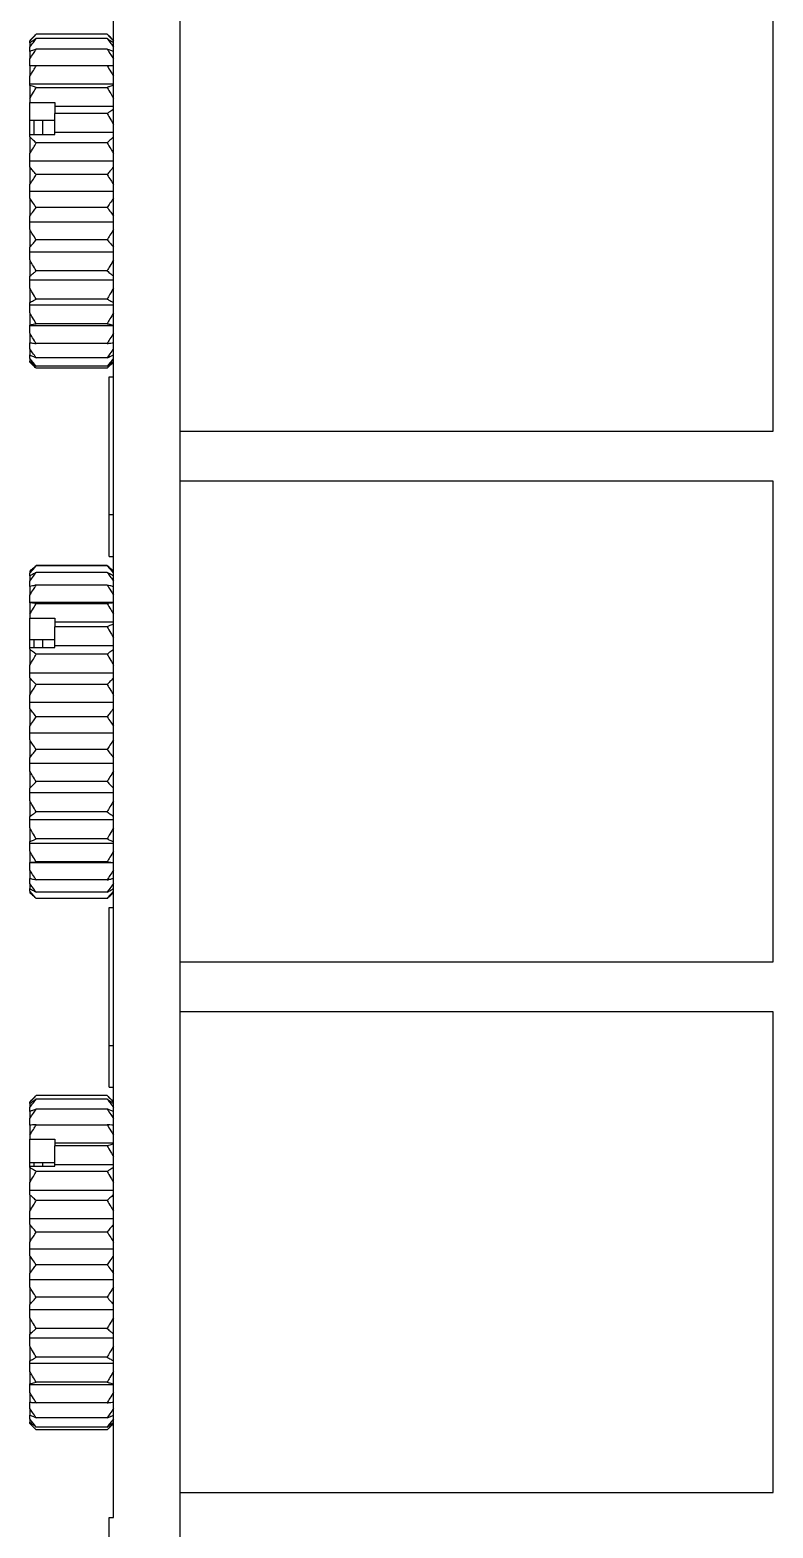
# Model space of a CAD drawing. Extents: x 266 to 308, y 410 to 538.
# Drawn here: x 265.87 to 283.67, y 474.11 to 509.96 of the extents above; entities that cross this region are included whole.
import ezdxf

# ---------------------------------------------------------------- set-up
doc = ezdxf.new("R2010")
doc.units = 0
doc.layers.get('0').update_dxf_attribs({"linetype": 'CONTINUOUS'})

msp = doc.modelspace()

# ---------------------------------------------------------------- linework, layer by layer
at = {"color": 7, "linetype": 'CONTINUOUS'}
for p, q in [((269.466, 409.864), (269.466, 538.364)), ((267.866, 474.364), (267.866, 535.114)), ((283.666, 500.364), (283.666, 511.864)), ((267.716, 509.861), (266.016, 509.861)), ((265.915, 509.762), (265.866, 509.714)), ((265.866, 509.714), (265.866, 509.697)), ((265.866, 509.653), (265.866, 509.697)), ((265.866, 509.653), (265.866, 509.554)), ((265.866, 509.448), (265.866, 509.554)), ((265.866, 509.448), (265.866, 509.27)), ((267.716, 509.756), (266.016, 509.756)), ((267.716, 509.501), (266.016, 509.501)), ((267.866, 509.714), (267.818, 509.762)), ((265.866, 509.105), (265.866, 509.27)), ((265.866, 509.105), (265.866, 508.854)), ((267.716, 509.106), (266.016, 509.106)), ((265.866, 508.673), (265.866, 508.854)), ((265.866, 508.673), (267.866, 508.673)), ((265.866, 508.637), (265.866, 508.673)), ((265.866, 508.637), (265.866, 508.324)), ((266.016, 508.586), (267.716, 508.586)), ((265.866, 508.324), (265.866, 508.225)), ((265.866, 508.225), (266.466, 508.225)), ((265.866, 507.803), (265.866, 508.225)), ((266.466, 508.225), (266.466, 508.135)), ((266.466, 508.135), (267.866, 508.135)), ((266.466, 508.135), (266.466, 507.962)), ((265.866, 507.803), (266.466, 507.803)), ((265.866, 507.459), (265.866, 507.803)), ((265.966, 507.459), (265.966, 507.803)), ((266.166, 507.803), (266.166, 507.459)), ((267.716, 507.962), (266.466, 507.962)), ((266.466, 507.509), (266.466, 507.962)), ((265.866, 507.459), (266.466, 507.459)), ((265.866, 507.404), (265.866, 507.459)), ((265.866, 507.404), (265.866, 507.003)), ((266.466, 507.459), (266.466, 507.509)), ((267.866, 507.509), (266.466, 507.509)), ((265.866, 506.82), (265.866, 507.003)), ((267.716, 507.258), (266.016, 507.258)), ((267.866, 506.82), (265.866, 506.82)), ((265.866, 506.686), (265.866, 506.82)), ((265.866, 506.686), (265.866, 506.264)), ((265.866, 506.094), (265.866, 506.264)), ((267.716, 506.5), (266.016, 506.5)), ((267.866, 506.094), (265.866, 506.094)), ((265.866, 505.936), (265.866, 506.094)), ((265.866, 505.936), (265.866, 505.509)), ((265.866, 505.359), (265.866, 505.509)), ((267.716, 505.717), (266.016, 505.717)), ((267.866, 505.359), (265.866, 505.359)), ((265.866, 505.184), (265.866, 505.359)), ((265.866, 505.184), (265.866, 504.768)), ((265.866, 504.644), (265.866, 504.768)), ((267.716, 504.94), (266.016, 504.94)), ((267.866, 504.644), (265.866, 504.644)), ((265.866, 504.458), (265.866, 504.644)), ((265.866, 504.458), (265.866, 504.069)), ((265.866, 503.976), (265.866, 504.069)), ((267.716, 504.198), (266.016, 504.198)), ((267.866, 503.976), (265.866, 503.976)), ((265.866, 503.785), (265.866, 503.976)), ((265.866, 503.785), (265.866, 503.439)), ((265.866, 503.38), (265.866, 503.439)), ((267.866, 503.38), (265.866, 503.38)), ((265.866, 503.193), (265.866, 503.38)), ((267.716, 503.521), (266.016, 503.521)), ((265.866, 503.193), (265.866, 502.902)), ((265.866, 502.88), (265.866, 502.902)), ((267.866, 502.88), (265.866, 502.88)), ((265.866, 502.703), (265.866, 502.88)), ((265.866, 502.703), (265.866, 502.479)), ((267.716, 502.933), (266.016, 502.933)), ((265.866, 502.335), (265.866, 502.479)), ((265.866, 502.335), (265.866, 502.186)), ((267.716, 502.459), (266.016, 502.459)), ((265.866, 502.103), (265.866, 502.186)), ((265.866, 502.103), (265.866, 502.035)), ((265.866, 502.014), (265.866, 502.035)), ((265.866, 502.014), (265.915, 501.965)), ((265.866, 502.014), (265.866, 502.014)), ((267.716, 502.115), (266.016, 502.115)), ((267.716, 501.915), (266.016, 501.915)), ((267.818, 501.965), (267.866, 502.014)), ((267.716, 501.866), (266.016, 501.866)), ((267.766, 501.664), (267.866, 501.664)), ((267.766, 498.364), (267.766, 501.664)), ((269.466, 500.364), (283.666, 500.364)), ((283.666, 499.164), (269.466, 499.164)), ((283.666, 487.664), (283.666, 499.164)), ((267.766, 498.364), (267.866, 498.364)), ((267.766, 497.364), (267.766, 498.364)), ((267.766, 497.364), (267.866, 497.364)), ((265.866, 497.009), (265.866, 497.011)), ((265.866, 497.009), (265.866, 496.964)), ((265.866, 496.898), (265.866, 496.964)), ((265.866, 496.898), (265.866, 496.771)), ((267.716, 497.147), (266.016, 497.147)), ((267.716, 497.142), (266.016, 497.142)), ((267.716, 496.983), (266.016, 496.983)), ((265.866, 496.643), (265.866, 496.771)), ((265.866, 496.643), (265.866, 496.439)), ((267.716, 496.678), (266.016, 496.678)), ((265.866, 496.267), (265.866, 496.439)), ((265.866, 496.267), (267.866, 496.267)), ((265.866, 496.254), (265.866, 496.267)), ((265.866, 496.254), (265.866, 495.981)), ((266.016, 496.237), (267.716, 496.237)), ((265.866, 495.981), (265.866, 495.884)), ((265.866, 495.884), (266.466, 495.884)), ((265.866, 495.379), (265.866, 495.884)), ((266.466, 495.884), (266.466, 495.796)), ((266.466, 495.796), (267.866, 495.796)), ((266.466, 495.796), (266.466, 495.679)), ((267.716, 495.679), (266.466, 495.679)), ((266.466, 495.225), (266.466, 495.679)), ((265.866, 495.379), (266.466, 495.379)), ((265.866, 495.184), (265.866, 495.379)), ((265.866, 495.184), (266.466, 495.184)), ((265.866, 495.141), (265.866, 495.184)), ((265.866, 495.141), (265.866, 494.762)), ((265.966, 495.184), (265.966, 495.379)), ((266.166, 495.379), (266.166, 495.184)), ((266.466, 495.184), (266.466, 495.225)), ((267.866, 495.225), (266.466, 495.225)), ((265.866, 494.574), (265.866, 494.762)), ((267.716, 495.024), (266.016, 495.024)), ((267.866, 494.574), (265.866, 494.574)), ((265.866, 494.458), (265.866, 494.574)), ((265.866, 494.458), (265.866, 494.048)), ((265.866, 493.869), (265.866, 494.048)), ((267.716, 494.297), (266.016, 494.297)), ((267.866, 493.869), (265.866, 493.869)), ((265.866, 493.726), (265.866, 493.869)), ((265.866, 493.726), (265.866, 493.3)), ((265.866, 493.137), (265.866, 493.3)), ((267.716, 493.527), (266.016, 493.527)), ((267.866, 493.137), (265.866, 493.137)), ((265.866, 492.972), (265.866, 493.137)), ((265.866, 492.972), (265.866, 492.547)), ((267.716, 492.743), (266.016, 492.743)), ((265.866, 492.406), (265.866, 492.547)), ((267.866, 492.406), (265.866, 492.406)), ((265.866, 492.226), (265.866, 492.406)), ((265.866, 492.226), (265.866, 491.817)), ((267.716, 491.975), (266.016, 491.975)), ((265.866, 491.704), (265.866, 491.817)), ((267.866, 491.704), (265.866, 491.704)), ((265.866, 491.515), (265.866, 491.704)), ((265.866, 491.515), (265.866, 491.139)), ((265.866, 491.058), (265.866, 491.139)), ((267.716, 491.253), (266.016, 491.253)), ((267.866, 491.058), (265.866, 491.058)), ((265.866, 490.868), (265.866, 491.058)), ((265.866, 490.868), (265.866, 490.539)), ((265.866, 490.493), (265.866, 490.539)), ((267.866, 490.493), (265.866, 490.493)), ((265.866, 490.309), (265.866, 490.493)), ((267.716, 490.604), (266.016, 490.604)), ((265.866, 490.309), (265.866, 490.04)), ((267.716, 490.053), (266.016, 490.053)), ((265.866, 490.031), (265.866, 490.04)), ((267.866, 490.031), (265.866, 490.031)), ((265.866, 489.86), (265.866, 490.031)), ((265.866, 489.86), (265.866, 489.661)), ((265.866, 489.538), (265.866, 489.661)), ((265.866, 489.538), (265.866, 489.417)), ((265.866, 489.355), (265.866, 489.417)), ((265.866, 489.355), (265.866, 489.316)), ((267.716, 489.623), (266.016, 489.623)), ((267.716, 489.328), (266.016, 489.328)), ((267.716, 489.18), (266.016, 489.18)), ((267.766, 488.964), (267.866, 488.964)), ((267.766, 485.664), (267.766, 488.964)), ((269.466, 487.664), (283.666, 487.664)), ((283.666, 486.464), (269.466, 486.464)), ((283.666, 474.964), (283.666, 486.464)), ((267.766, 485.664), (267.866, 485.664)), ((267.766, 484.664), (267.766, 485.664)), ((265.982, 484.429), (265.866, 484.314)), ((266.016, 484.463), (265.982, 484.429)), ((267.716, 484.463), (266.016, 484.463)), ((267.716, 484.377), (266.016, 484.377)), ((267.751, 484.429), (267.716, 484.463)), ((267.866, 484.314), (267.751, 484.429)), ((267.766, 484.664), (267.866, 484.664)), ((265.866, 484.314), (265.866, 484.305)), ((265.866, 484.269), (265.866, 484.305)), ((265.866, 484.269), (265.866, 484.18)), ((265.866, 484.081), (265.866, 484.18)), ((265.866, 484.081), (265.866, 483.913)), ((267.716, 484.141), (266.016, 484.141)), ((265.866, 483.755), (265.866, 483.913)), ((265.866, 483.755), (265.866, 483.513)), ((266.016, 483.763), (267.716, 483.763)), ((265.866, 483.513), (265.866, 483.419)), ((265.866, 483.419), (266.466, 483.419)), ((265.866, 482.858), (265.866, 483.419)), ((266.466, 483.419), (266.466, 483.334)), ((266.466, 483.334), (267.866, 483.334)), ((266.466, 483.334), (266.466, 483.258)), ((267.716, 483.258), (266.466, 483.258)), ((266.466, 482.808), (266.466, 483.258)), ((265.866, 482.858), (266.466, 482.858)), ((265.866, 482.775), (265.866, 482.858)), ((265.866, 482.775), (266.466, 482.775)), ((265.866, 482.74), (265.866, 482.775)), ((265.866, 482.74), (265.866, 482.382)), ((265.966, 482.775), (265.966, 482.858)), ((267.716, 482.646), (266.016, 482.646)), ((266.166, 482.858), (266.166, 482.775)), ((266.466, 482.775), (266.466, 482.808)), ((267.866, 482.808), (266.466, 482.808)), ((265.866, 482.192), (265.866, 482.382)), ((267.866, 482.192), (265.866, 482.192)), ((265.866, 482.09), (265.866, 482.192)), ((265.866, 482.09), (265.866, 481.693)), ((267.716, 481.95), (266.016, 481.95)), ((265.866, 481.509), (265.866, 481.693)), ((267.866, 481.509), (265.866, 481.509)), ((265.866, 481.378), (265.866, 481.509)), ((265.866, 481.378), (265.866, 480.958)), ((267.716, 481.197), (266.016, 481.197)), ((265.866, 480.786), (265.866, 480.958)), ((267.866, 480.786), (265.866, 480.786)), ((265.866, 480.631), (265.866, 480.786)), ((265.866, 480.631), (265.866, 480.204)), ((267.716, 480.416), (266.016, 480.416)), ((265.866, 480.051), (265.866, 480.204)), ((267.866, 480.051), (265.866, 480.051)), ((265.866, 479.878), (265.866, 480.051)), ((265.866, 479.878), (265.866, 479.459)), ((265.866, 479.332), (265.866, 479.459)), ((267.866, 479.332), (265.866, 479.332)), ((265.866, 479.147), (265.866, 479.332)), ((267.716, 479.636), (266.016, 479.636)), ((265.866, 479.147), (265.866, 478.753)), ((265.866, 478.656), (265.866, 478.753)), ((267.866, 478.656), (265.866, 478.656)), ((265.866, 478.466), (265.866, 478.656)), ((267.716, 478.889), (266.016, 478.889)), ((265.866, 478.466), (265.866, 478.113)), ((265.866, 478.05), (265.866, 478.113)), ((267.866, 478.05), (265.866, 478.05)), ((265.866, 477.862), (265.866, 478.05)), ((267.716, 478.202), (266.016, 478.202)), ((265.866, 477.862), (265.866, 477.564)), ((265.866, 477.537), (265.866, 477.564)), ((267.866, 477.537), (265.866, 477.537)), ((265.866, 477.359), (265.866, 477.537)), ((267.716, 477.601), (266.016, 477.601)), ((265.866, 477.359), (265.866, 477.125)), ((265.866, 476.974), (265.866, 477.125)), ((265.866, 476.974), (265.866, 476.815)), ((265.866, 476.724), (265.866, 476.815)), ((267.716, 477.111), (266.016, 477.111)), ((265.866, 476.724), (265.866, 476.646)), ((265.866, 476.617), (265.866, 476.646)), ((265.866, 476.617), (265.866, 476.614)), ((265.866, 476.614), (265.982, 476.498)), ((267.716, 476.75), (266.016, 476.75)), ((267.716, 476.531), (266.016, 476.531)), ((267.716, 476.464), (266.016, 476.464)), ((267.751, 476.498), (267.866, 476.614)), ((269.466, 474.964), (283.666, 474.964)), ((267.766, 473.864), (267.766, 474.364)), ((267.766, 474.364), (267.866, 474.364))]:
    msp.add_line(p, q, dxfattribs=at)
for points, knots in [([(265.866, 509.697), (265.894, 509.728), (265.942, 509.783), (265.994, 509.837), (266.016, 509.861)], [0, 0, 0, 0, 0.554474, 1, 1, 1, 1]), ([(266.016, 509.861), (265.987, 509.833), (265.953, 509.801), (265.92, 509.767), (265.915, 509.762)], [0, 0, 0, 0, 0.8424492, 1, 1, 1, 1]), ([(267.716, 509.861), (267.745, 509.83), (267.796, 509.776), (267.845, 509.721), (267.866, 509.697)], [0, 0, 0, 0, 0.565505, 1, 1, 1, 1]), ([(267.818, 509.762), (267.807, 509.773), (267.774, 509.806), (267.739, 509.839), (267.716, 509.861)], [0, 0, 0, 0, 0.335901, 1, 1, 1, 1]), ([(265.866, 509.554), (265.894, 509.592), (265.942, 509.659), (265.994, 509.726), (266.016, 509.756)], [0, 0, 0, 0, 0.5544743, 1, 1, 1, 1]), ([(266.016, 509.756), (265.988, 509.736), (265.936, 509.703), (265.888, 509.668), (265.866, 509.653)], [0, 0, 0, 0, 0.565505, 1, 1, 1, 1]), ([(265.866, 509.27), (265.894, 509.313), (265.942, 509.39), (265.994, 509.467), (266.016, 509.501)], [0, 0, 0, 0, 0.554474, 1, 1, 1, 1]), ([(266.016, 509.501), (265.988, 509.491), (265.936, 509.473), (265.888, 509.456), (265.866, 509.448)], [0, 0, 0, 0, 0.565505, 1, 1, 1, 1]), ([(267.716, 509.756), (267.745, 509.718), (267.796, 509.651), (267.845, 509.584), (267.866, 509.554)], [0, 0, 0, 0, 0.5655049, 1, 1, 1, 1]), ([(267.866, 509.653), (267.839, 509.672), (267.79, 509.707), (267.739, 509.741), (267.716, 509.756)], [0, 0, 0, 0, 0.5544743, 1, 1, 1, 1]), ([(267.716, 509.501), (267.745, 509.457), (267.796, 509.381), (267.845, 509.303), (267.866, 509.27)], [0, 0, 0, 0, 0.565505, 1, 1, 1, 1]), ([(267.866, 509.448), (267.839, 509.458), (267.79, 509.475), (267.739, 509.493), (267.716, 509.501)], [0, 0, 0, 0, 0.554474, 1, 1, 1, 1]), ([(265.866, 508.854), (265.894, 508.901), (265.942, 508.985), (265.994, 509.069), (266.016, 509.106)], [0, 0, 0, 0, 0.5544743, 1, 1, 1, 1]), ([(266.016, 509.106), (265.988, 509.106), (265.936, 509.105), (265.888, 509.105), (265.866, 509.105)], [0, 0, 0, 0, 0.565505, 1, 1, 1, 1]), ([(267.716, 509.106), (267.745, 509.059), (267.796, 508.975), (267.845, 508.891), (267.866, 508.854)], [0, 0, 0, 0, 0.565505, 1, 1, 1, 1]), ([(267.866, 509.105), (267.839, 509.105), (267.79, 509.105), (267.739, 509.106), (267.716, 509.106)], [0, 0, 0, 0, 0.554474, 1, 1, 1, 1]), ([(266.016, 508.586), (265.988, 508.596), (265.936, 508.613), (265.888, 508.63), (265.866, 508.637)], [0, 0, 0, 0, 0.565505, 1, 1, 1, 1]), ([(265.866, 508.324), (265.894, 508.373), (265.942, 508.461), (265.994, 508.548), (266.016, 508.586)], [0, 0, 0, 0, 0.554474, 1, 1, 1, 1]), ([(267.866, 508.637), (267.839, 508.628), (267.79, 508.611), (267.739, 508.594), (267.716, 508.586)], [0, 0, 0, 0, 0.554474, 1, 1, 1, 1]), ([(267.716, 508.586), (267.745, 508.537), (267.796, 508.45), (267.845, 508.362), (267.866, 508.324)], [0, 0, 0, 0, 0.565505, 1, 1, 1, 1]), ([(267.866, 508.063), (267.839, 508.044), (267.79, 508.01), (267.739, 507.977), (267.716, 507.962)], [0, 0, 0, 0, 0.554474, 1, 1, 1, 1]), ([(267.716, 507.962), (267.745, 507.913), (267.796, 507.826), (267.845, 507.737), (267.866, 507.699)], [0, 0, 0, 0, 0.565505, 1, 1, 1, 1]), ([(266.016, 507.258), (265.988, 507.285), (265.936, 507.333), (265.888, 507.383), (265.866, 507.404)], [0, 0, 0, 0, 0.565505, 1, 1, 1, 1]), ([(267.866, 507.404), (267.839, 507.377), (267.79, 507.328), (267.739, 507.279), (267.716, 507.258)], [0, 0, 0, 0, 0.554474, 1, 1, 1, 1]), ([(265.866, 507.003), (265.894, 507.05), (265.942, 507.136), (265.994, 507.22), (266.016, 507.258)], [0, 0, 0, 0, 0.554474, 1, 1, 1, 1]), ([(267.716, 507.258), (267.745, 507.21), (267.796, 507.126), (267.845, 507.04), (267.866, 507.003)], [0, 0, 0, 0, 0.565505, 1, 1, 1, 1]), ([(266.016, 506.5), (265.988, 506.534), (265.936, 506.596), (265.888, 506.659), (265.866, 506.686)], [0, 0, 0, 0, 0.565505, 1, 1, 1, 1]), ([(267.866, 506.686), (267.839, 506.651), (267.79, 506.589), (267.739, 506.527), (267.716, 506.5)], [0, 0, 0, 0, 0.554474, 1, 1, 1, 1]), ([(265.866, 506.264), (265.894, 506.308), (265.942, 506.387), (265.994, 506.465), (266.016, 506.5)], [0, 0, 0, 0, 0.554474, 1, 1, 1, 1]), ([(267.716, 506.5), (267.745, 506.455), (267.796, 506.377), (267.845, 506.298), (267.866, 506.264)], [0, 0, 0, 0, 0.565505, 1, 1, 1, 1]), ([(266.016, 505.717), (265.988, 505.758), (265.936, 505.831), (265.888, 505.904), (265.866, 505.936)], [0, 0, 0, 0, 0.565505, 1, 1, 1, 1]), ([(267.866, 505.936), (267.839, 505.895), (267.79, 505.822), (267.739, 505.749), (267.716, 505.717)], [0, 0, 0, 0, 0.554474, 1, 1, 1, 1]), ([(265.866, 505.509), (265.894, 505.548), (265.942, 505.617), (265.994, 505.686), (266.016, 505.717)], [0, 0, 0, 0, 0.554474, 1, 1, 1, 1]), ([(267.716, 505.717), (267.745, 505.678), (267.796, 505.609), (267.845, 505.539), (267.866, 505.509)], [0, 0, 0, 0, 0.5655049, 1, 1, 1, 1]), ([(266.016, 504.94), (265.988, 504.986), (265.936, 505.066), (265.888, 505.148), (265.866, 505.184)], [0, 0, 0, 0, 0.565505, 1, 1, 1, 1]), ([(267.866, 505.184), (267.839, 505.138), (267.79, 505.057), (267.739, 504.976), (267.716, 504.94)], [0, 0, 0, 0, 0.554474, 1, 1, 1, 1]), ([(265.866, 504.768), (265.894, 504.8), (265.942, 504.858), (265.994, 504.915), (266.016, 504.94)], [0, 0, 0, 0, 0.5544743, 1, 1, 1, 1]), ([(267.716, 504.94), (267.745, 504.908), (267.796, 504.851), (267.845, 504.793), (267.866, 504.768)], [0, 0, 0, 0, 0.565505, 1, 1, 1, 1]), ([(266.016, 504.198), (265.988, 504.247), (265.936, 504.333), (265.888, 504.42), (265.866, 504.458)], [0, 0, 0, 0, 0.565505, 1, 1, 1, 1]), ([(267.866, 504.458), (267.839, 504.409), (267.79, 504.322), (267.739, 504.237), (267.716, 504.198)], [0, 0, 0, 0, 0.554474, 1, 1, 1, 1]), ([(265.866, 504.069), (265.894, 504.093), (265.942, 504.136), (265.994, 504.179), (266.016, 504.198)], [0, 0, 0, 0, 0.554474, 1, 1, 1, 1]), ([(267.716, 504.198), (267.745, 504.174), (267.796, 504.131), (267.845, 504.088), (267.866, 504.069)], [0, 0, 0, 0, 0.565505, 1, 1, 1, 1]), ([(266.016, 503.521), (265.988, 503.57), (265.936, 503.658), (265.888, 503.747), (265.866, 503.785)], [0, 0, 0, 0, 0.565505, 1, 1, 1, 1]), ([(267.866, 503.785), (267.839, 503.736), (267.79, 503.647), (267.739, 503.56), (267.716, 503.521)], [0, 0, 0, 0, 0.554474, 1, 1, 1, 1]), ([(265.866, 503.439), (265.894, 503.454), (265.942, 503.482), (265.994, 503.509), (266.016, 503.521)], [0, 0, 0, 0, 0.554474, 1, 1, 1, 1]), ([(267.716, 503.521), (267.745, 503.505), (267.796, 503.478), (267.845, 503.451), (267.866, 503.439)], [0, 0, 0, 0, 0.565505, 1, 1, 1, 1]), ([(266.016, 502.933), (265.988, 502.982), (265.936, 503.068), (265.888, 503.155), (265.866, 503.193)], [0, 0, 0, 0, 0.565505, 1, 1, 1, 1]), ([(267.866, 503.193), (267.839, 503.145), (267.79, 503.058), (267.739, 502.972), (267.716, 502.933)], [0, 0, 0, 0, 0.554474, 1, 1, 1, 1]), ([(265.866, 502.902), (265.894, 502.908), (265.942, 502.918), (265.994, 502.929), (266.016, 502.933)], [0, 0, 0, 0, 0.554474, 1, 1, 1, 1]), ([(266.016, 502.459), (265.988, 502.504), (265.936, 502.585), (265.888, 502.668), (265.866, 502.703)], [0, 0, 0, 0, 0.565505, 1, 1, 1, 1]), ([(267.716, 502.933), (267.745, 502.928), (267.796, 502.917), (267.845, 502.907), (267.866, 502.902)], [0, 0, 0, 0, 0.565505, 1, 1, 1, 1]), ([(267.866, 502.703), (267.839, 502.658), (267.79, 502.576), (267.739, 502.495), (267.716, 502.459)], [0, 0, 0, 0, 0.554474, 1, 1, 1, 1]), ([(265.866, 502.479), (265.894, 502.475), (265.942, 502.468), (265.994, 502.462), (266.016, 502.459)], [0, 0, 0, 0, 0.554474, 1, 1, 1, 1]), ([(266.016, 502.115), (265.988, 502.156), (265.936, 502.229), (265.888, 502.303), (265.866, 502.335)], [0, 0, 0, 0, 0.565505, 1, 1, 1, 1]), ([(267.716, 502.459), (267.745, 502.462), (267.796, 502.469), (267.845, 502.476), (267.866, 502.479)], [0, 0, 0, 0, 0.565505, 1, 1, 1, 1]), ([(267.866, 502.335), (267.839, 502.294), (267.79, 502.22), (267.739, 502.147), (267.716, 502.115)], [0, 0, 0, 0, 0.554474, 1, 1, 1, 1]), ([(265.866, 502.186), (265.894, 502.173), (265.942, 502.149), (265.994, 502.125), (266.016, 502.115)], [0, 0, 0, 0, 0.554474, 1, 1, 1, 1]), ([(266.016, 501.915), (265.988, 501.95), (265.936, 502.012), (265.888, 502.075), (265.866, 502.103)], [0, 0, 0, 0, 0.565505, 1, 1, 1, 1]), ([(265.866, 502.035), (265.894, 502.012), (265.942, 501.972), (265.994, 501.932), (266.016, 501.915)], [0, 0, 0, 0, 0.554474, 1, 1, 1, 1]), ([(266.016, 501.866), (265.988, 501.894), (265.936, 501.943), (265.888, 501.993), (265.866, 502.014)], [0, 0, 0, 0, 0.565505, 1, 1, 1, 1]), ([(267.716, 502.115), (267.745, 502.128), (267.796, 502.152), (267.845, 502.176), (267.866, 502.186)], [0, 0, 0, 0, 0.565505, 1, 1, 1, 1]), ([(267.866, 502.103), (267.839, 502.068), (267.79, 502.004), (267.739, 501.942), (267.716, 501.915)], [0, 0, 0, 0, 0.554474, 1, 1, 1, 1]), ([(267.716, 501.915), (267.745, 501.937), (267.796, 501.977), (267.845, 502.017), (267.866, 502.035)], [0, 0, 0, 0, 0.565505, 1, 1, 1, 1]), ([(267.866, 502.014), (267.839, 501.987), (267.79, 501.937), (267.739, 501.888), (267.716, 501.866)], [0, 0, 0, 0, 0.554474, 1, 1, 1, 1]), ([(265.866, 497.011), (265.894, 497.037), (265.942, 497.082), (265.994, 497.127), (266.016, 497.147)], [0, 0, 0, 0, 0.5544743, 1, 1, 1, 1]), ([(265.866, 496.964), (265.894, 496.997), (265.942, 497.057), (265.994, 497.115), (266.016, 497.142)], [0, 0, 0, 0, 0.554474, 1, 1, 1, 1]), ([(266.016, 497.142), (265.988, 497.117), (265.936, 497.073), (265.888, 497.028), (265.866, 497.009)], [0, 0, 0, 0, 0.565505, 1, 1, 1, 1]), ([(265.866, 496.771), (265.894, 496.81), (265.942, 496.881), (265.994, 496.952), (266.016, 496.983)], [0, 0, 0, 0, 0.554474, 1, 1, 1, 1]), ([(266.016, 496.983), (265.988, 496.967), (265.936, 496.939), (265.888, 496.91), (265.866, 496.898)], [0, 0, 0, 0, 0.565505, 1, 1, 1, 1]), ([(267.716, 497.147), (267.745, 497.122), (267.796, 497.077), (267.845, 497.031), (267.866, 497.011)], [0, 0, 0, 0, 0.5655049, 1, 1, 1, 1]), ([(267.716, 497.142), (267.745, 497.108), (267.796, 497.05), (267.845, 496.99), (267.866, 496.964)], [0, 0, 0, 0, 0.565505, 1, 1, 1, 1]), ([(267.866, 497.009), (267.839, 497.034), (267.79, 497.078), (267.739, 497.122), (267.716, 497.142)], [0, 0, 0, 0, 0.5544743, 1, 1, 1, 1]), ([(267.716, 496.983), (267.745, 496.943), (267.796, 496.873), (267.845, 496.802), (267.866, 496.771)], [0, 0, 0, 0, 0.565505, 1, 1, 1, 1]), ([(267.866, 496.898), (267.839, 496.914), (267.79, 496.942), (267.739, 496.97), (267.716, 496.983)], [0, 0, 0, 0, 0.554474, 1, 1, 1, 1]), ([(265.866, 496.439), (265.894, 496.483), (265.942, 496.563), (265.994, 496.642), (266.016, 496.678)], [0, 0, 0, 0, 0.554474, 1, 1, 1, 1]), ([(266.016, 496.678), (265.988, 496.671), (265.936, 496.66), (265.888, 496.648), (265.866, 496.643)], [0, 0, 0, 0, 0.565505, 1, 1, 1, 1]), ([(267.716, 496.678), (267.745, 496.633), (267.796, 496.554), (267.845, 496.473), (267.866, 496.439)], [0, 0, 0, 0, 0.565505, 1, 1, 1, 1]), ([(267.866, 496.643), (267.839, 496.649), (267.79, 496.661), (267.739, 496.673), (267.716, 496.678)], [0, 0, 0, 0, 0.554474, 1, 1, 1, 1]), ([(266.016, 496.237), (265.988, 496.241), (265.936, 496.246), (265.888, 496.252), (265.866, 496.254)], [0, 0, 0, 0, 0.565505, 1, 1, 1, 1]), ([(265.866, 495.981), (265.894, 496.028), (265.942, 496.115), (265.994, 496.2), (266.016, 496.237)], [0, 0, 0, 0, 0.554474, 1, 1, 1, 1]), ([(267.866, 496.254), (267.839, 496.251), (267.79, 496.246), (267.739, 496.24), (267.716, 496.237)], [0, 0, 0, 0, 0.554474, 1, 1, 1, 1]), ([(267.716, 496.237), (267.745, 496.189), (267.796, 496.104), (267.845, 496.018), (267.866, 495.981)], [0, 0, 0, 0, 0.565505, 1, 1, 1, 1]), ([(267.866, 495.747), (267.839, 495.734), (267.79, 495.712), (267.739, 495.689), (267.716, 495.679)], [0, 0, 0, 0, 0.554474, 1, 1, 1, 1]), ([(267.716, 495.679), (267.745, 495.629), (267.796, 495.542), (267.845, 495.453), (267.866, 495.415)], [0, 0, 0, 0, 0.565505, 1, 1, 1, 1]), ([(266.016, 495.024), (265.988, 495.046), (265.936, 495.084), (265.888, 495.124), (265.866, 495.141)], [0, 0, 0, 0, 0.565505, 1, 1, 1, 1]), ([(267.866, 495.141), (267.839, 495.119), (267.79, 495.08), (267.739, 495.041), (267.716, 495.024)], [0, 0, 0, 0, 0.554474, 1, 1, 1, 1]), ([(265.866, 494.762), (265.894, 494.811), (265.942, 494.899), (265.994, 494.985), (266.016, 495.024)], [0, 0, 0, 0, 0.554474, 1, 1, 1, 1]), ([(267.716, 495.024), (267.745, 494.975), (267.796, 494.888), (267.845, 494.8), (267.866, 494.762)], [0, 0, 0, 0, 0.565505, 1, 1, 1, 1]), ([(266.016, 494.297), (265.988, 494.327), (265.936, 494.381), (265.888, 494.435), (265.866, 494.458)], [0, 0, 0, 0, 0.565505, 1, 1, 1, 1]), ([(267.866, 494.458), (267.839, 494.428), (267.79, 494.374), (267.739, 494.321), (267.716, 494.297)], [0, 0, 0, 0, 0.554474, 1, 1, 1, 1]), ([(265.866, 494.048), (265.894, 494.094), (265.942, 494.178), (265.994, 494.26), (266.016, 494.297)], [0, 0, 0, 0, 0.554474, 1, 1, 1, 1]), ([(267.716, 494.297), (267.745, 494.251), (267.796, 494.168), (267.845, 494.084), (267.866, 494.048)], [0, 0, 0, 0, 0.565505, 1, 1, 1, 1]), ([(266.016, 493.527), (265.988, 493.564), (265.936, 493.63), (265.888, 493.697), (265.866, 493.726)], [0, 0, 0, 0, 0.565505, 1, 1, 1, 1]), ([(267.866, 493.726), (267.839, 493.689), (267.79, 493.622), (267.739, 493.556), (267.716, 493.527)], [0, 0, 0, 0, 0.554474, 1, 1, 1, 1]), ([(265.866, 493.3), (265.894, 493.342), (265.942, 493.418), (265.994, 493.494), (266.016, 493.527)], [0, 0, 0, 0, 0.554474, 1, 1, 1, 1]), ([(267.716, 493.527), (267.745, 493.485), (267.796, 493.409), (267.845, 493.333), (267.866, 493.3)], [0, 0, 0, 0, 0.565505, 1, 1, 1, 1]), ([(266.016, 492.743), (265.988, 492.786), (265.936, 492.862), (265.888, 492.939), (265.866, 492.972)], [0, 0, 0, 0, 0.565505, 1, 1, 1, 1]), ([(267.866, 492.972), (267.839, 492.929), (267.79, 492.852), (267.739, 492.777), (267.716, 492.743)], [0, 0, 0, 0, 0.554474, 1, 1, 1, 1]), ([(265.866, 492.547), (265.894, 492.583), (265.942, 492.649), (265.994, 492.714), (266.016, 492.743)], [0, 0, 0, 0, 0.554474, 1, 1, 1, 1]), ([(267.716, 492.743), (267.745, 492.706), (267.796, 492.641), (267.845, 492.575), (267.866, 492.547)], [0, 0, 0, 0, 0.5655049, 1, 1, 1, 1]), ([(266.016, 491.975), (265.988, 492.022), (265.936, 492.105), (265.888, 492.189), (265.866, 492.226)], [0, 0, 0, 0, 0.5655049, 1, 1, 1, 1]), ([(267.866, 492.226), (267.839, 492.179), (267.79, 492.095), (267.739, 492.012), (267.716, 491.975)], [0, 0, 0, 0, 0.5544743, 1, 1, 1, 1]), ([(265.866, 491.817), (265.894, 491.847), (265.942, 491.9), (265.994, 491.952), (266.016, 491.975)], [0, 0, 0, 0, 0.554474, 1, 1, 1, 1]), ([(267.716, 491.975), (267.745, 491.945), (267.796, 491.893), (267.845, 491.84), (267.866, 491.817)], [0, 0, 0, 0, 0.5655049, 1, 1, 1, 1]), ([(266.016, 491.253), (265.988, 491.302), (265.936, 491.389), (265.888, 491.477), (265.866, 491.515)], [0, 0, 0, 0, 0.565505, 1, 1, 1, 1]), ([(267.866, 491.515), (267.839, 491.466), (267.79, 491.378), (267.739, 491.291), (267.716, 491.253)], [0, 0, 0, 0, 0.554474, 1, 1, 1, 1]), ([(265.866, 491.139), (265.894, 491.16), (265.942, 491.199), (265.994, 491.236), (266.016, 491.253)], [0, 0, 0, 0, 0.554474, 1, 1, 1, 1]), ([(267.716, 491.253), (267.745, 491.232), (267.796, 491.194), (267.845, 491.156), (267.866, 491.139)], [0, 0, 0, 0, 0.5655049, 1, 1, 1, 1]), ([(266.016, 490.604), (265.988, 490.653), (265.936, 490.741), (265.888, 490.829), (265.866, 490.868)], [0, 0, 0, 0, 0.565505, 1, 1, 1, 1]), ([(267.866, 490.868), (267.839, 490.819), (267.79, 490.73), (267.739, 490.643), (267.716, 490.604)], [0, 0, 0, 0, 0.554474, 1, 1, 1, 1]), ([(265.866, 490.539), (265.894, 490.551), (265.942, 490.573), (265.994, 490.594), (266.016, 490.604)], [0, 0, 0, 0, 0.554474, 1, 1, 1, 1]), ([(267.716, 490.604), (267.745, 490.592), (267.796, 490.57), (267.845, 490.549), (267.866, 490.539)], [0, 0, 0, 0, 0.565505, 1, 1, 1, 1]), ([(266.016, 490.053), (265.988, 490.101), (265.936, 490.186), (265.888, 490.272), (265.866, 490.309)], [0, 0, 0, 0, 0.565505, 1, 1, 1, 1]), ([(265.866, 490.04), (265.894, 490.043), (265.942, 490.047), (265.994, 490.052), (266.016, 490.053)], [0, 0, 0, 0, 0.554474, 1, 1, 1, 1]), ([(267.866, 490.309), (267.839, 490.262), (267.79, 490.176), (267.739, 490.091), (267.716, 490.053)], [0, 0, 0, 0, 0.554474, 1, 1, 1, 1]), ([(267.716, 490.053), (267.745, 490.051), (267.796, 490.047), (267.845, 490.042), (267.866, 490.04)], [0, 0, 0, 0, 0.565505, 1, 1, 1, 1]), ([(266.016, 489.623), (265.988, 489.667), (265.936, 489.746), (265.888, 489.825), (265.866, 489.86)], [0, 0, 0, 0, 0.565505, 1, 1, 1, 1]), ([(267.866, 489.86), (267.839, 489.816), (267.79, 489.736), (267.739, 489.658), (267.716, 489.623)], [0, 0, 0, 0, 0.554474, 1, 1, 1, 1]), ([(265.866, 489.661), (265.894, 489.654), (265.942, 489.641), (265.994, 489.628), (266.016, 489.623)], [0, 0, 0, 0, 0.554474, 1, 1, 1, 1]), ([(266.016, 489.328), (265.988, 489.367), (265.936, 489.437), (265.888, 489.507), (265.866, 489.538)], [0, 0, 0, 0, 0.565505, 1, 1, 1, 1]), ([(265.866, 489.417), (265.894, 489.4), (265.942, 489.37), (265.994, 489.341), (266.016, 489.328)], [0, 0, 0, 0, 0.554474, 1, 1, 1, 1]), ([(266.016, 489.18), (265.988, 489.213), (265.936, 489.271), (265.888, 489.33), (265.866, 489.355)], [0, 0, 0, 0, 0.565505, 1, 1, 1, 1]), ([(267.716, 489.623), (267.745, 489.63), (267.796, 489.643), (267.845, 489.656), (267.866, 489.661)], [0, 0, 0, 0, 0.565505, 1, 1, 1, 1]), ([(267.866, 489.538), (267.839, 489.499), (267.79, 489.428), (267.739, 489.359), (267.716, 489.328)], [0, 0, 0, 0, 0.554474, 1, 1, 1, 1]), ([(267.716, 489.328), (267.745, 489.344), (267.796, 489.374), (267.845, 489.404), (267.866, 489.417)], [0, 0, 0, 0, 0.565505, 1, 1, 1, 1]), ([(267.866, 489.355), (267.839, 489.322), (267.79, 489.264), (267.739, 489.206), (267.716, 489.18)], [0, 0, 0, 0, 0.554474, 1, 1, 1, 1]), ([(265.866, 489.316), (265.894, 489.291), (265.942, 489.245), (265.994, 489.2), (266.016, 489.18)], [0, 0, 0, 0, 0.554474, 1, 1, 1, 1]), ([(267.716, 489.18), (267.745, 489.206), (267.796, 489.251), (267.845, 489.296), (267.866, 489.316)], [0, 0, 0, 0, 0.565505, 1, 1, 1, 1]), ([(265.866, 484.305), (265.894, 484.334), (265.942, 484.388), (265.994, 484.44), (266.016, 484.463)], [0, 0, 0, 0, 0.554474, 1, 1, 1, 1]), ([(265.866, 484.18), (265.894, 484.217), (265.942, 484.283), (265.994, 484.348), (266.016, 484.377)], [0, 0, 0, 0, 0.554474, 1, 1, 1, 1]), ([(266.016, 484.377), (265.988, 484.357), (265.936, 484.321), (265.888, 484.285), (265.866, 484.269)], [0, 0, 0, 0, 0.565505, 1, 1, 1, 1]), ([(267.716, 484.463), (267.745, 484.434), (267.796, 484.381), (267.845, 484.328), (267.866, 484.305)], [0, 0, 0, 0, 0.565505, 1, 1, 1, 1]), ([(267.716, 484.377), (267.745, 484.34), (267.796, 484.275), (267.845, 484.209), (267.866, 484.18)], [0, 0, 0, 0, 0.5655049, 1, 1, 1, 1]), ([(267.866, 484.269), (267.839, 484.289), (267.79, 484.325), (267.739, 484.361), (267.716, 484.377)], [0, 0, 0, 0, 0.5544743, 1, 1, 1, 1]), ([(265.866, 483.913), (265.894, 483.955), (265.942, 484.032), (265.994, 484.107), (266.016, 484.141)], [0, 0, 0, 0, 0.5544743, 1, 1, 1, 1]), ([(266.016, 484.141), (265.988, 484.129), (265.936, 484.11), (265.888, 484.09), (265.866, 484.081)], [0, 0, 0, 0, 0.565505, 1, 1, 1, 1]), ([(267.716, 484.141), (267.745, 484.098), (267.796, 484.023), (267.845, 483.946), (267.866, 483.913)], [0, 0, 0, 0, 0.565505, 1, 1, 1, 1]), ([(267.866, 484.081), (267.839, 484.092), (267.79, 484.112), (267.739, 484.132), (267.716, 484.141)], [0, 0, 0, 0, 0.554474, 1, 1, 1, 1]), ([(265.866, 483.513), (265.894, 483.56), (265.942, 483.643), (265.994, 483.726), (266.016, 483.763)], [0, 0, 0, 0, 0.554474, 1, 1, 1, 1]), ([(266.016, 483.763), (265.988, 483.761), (265.936, 483.759), (265.888, 483.756), (265.866, 483.755)], [0, 0, 0, 0, 0.565505, 1, 1, 1, 1]), ([(267.716, 483.763), (267.745, 483.716), (267.796, 483.633), (267.845, 483.549), (267.866, 483.513)], [0, 0, 0, 0, 0.565505, 1, 1, 1, 1]), ([(267.866, 483.755), (267.839, 483.756), (267.79, 483.759), (267.739, 483.761), (267.716, 483.763)], [0, 0, 0, 0, 0.554474, 1, 1, 1, 1]), ([(267.866, 483.302), (267.839, 483.294), (267.79, 483.279), (267.739, 483.264), (267.716, 483.258)], [0, 0, 0, 0, 0.554474, 1, 1, 1, 1]), ([(267.716, 483.258), (267.745, 483.209), (267.796, 483.122), (267.845, 483.034), (267.866, 482.996)], [0, 0, 0, 0, 0.565505, 1, 1, 1, 1]), ([(266.016, 482.646), (265.988, 482.663), (265.936, 482.695), (265.888, 482.726), (265.866, 482.74)], [0, 0, 0, 0, 0.565505, 1, 1, 1, 1]), ([(265.866, 482.382), (265.894, 482.431), (265.942, 482.519), (265.994, 482.607), (266.016, 482.646)], [0, 0, 0, 0, 0.554474, 1, 1, 1, 1]), ([(267.866, 482.74), (267.839, 482.722), (267.79, 482.691), (267.739, 482.66), (267.716, 482.646)], [0, 0, 0, 0, 0.554474, 1, 1, 1, 1]), ([(267.716, 482.646), (267.745, 482.596), (267.796, 482.509), (267.845, 482.42), (267.866, 482.382)], [0, 0, 0, 0, 0.565505, 1, 1, 1, 1]), ([(266.016, 481.95), (265.988, 481.976), (265.936, 482.023), (265.888, 482.07), (265.866, 482.09)], [0, 0, 0, 0, 0.565505, 1, 1, 1, 1]), ([(265.866, 481.693), (265.894, 481.741), (265.942, 481.827), (265.994, 481.912), (266.016, 481.95)], [0, 0, 0, 0, 0.554474, 1, 1, 1, 1]), ([(267.866, 482.09), (267.839, 482.064), (267.79, 482.017), (267.739, 481.971), (267.716, 481.95)], [0, 0, 0, 0, 0.554474, 1, 1, 1, 1]), ([(267.716, 481.95), (267.745, 481.902), (267.796, 481.817), (267.845, 481.731), (267.866, 481.693)], [0, 0, 0, 0, 0.565505, 1, 1, 1, 1]), ([(266.016, 481.197), (265.988, 481.231), (265.936, 481.291), (265.888, 481.352), (265.866, 481.378)], [0, 0, 0, 0, 0.565505, 1, 1, 1, 1]), ([(265.866, 480.958), (265.894, 481.002), (265.942, 481.083), (265.994, 481.162), (266.016, 481.197)], [0, 0, 0, 0, 0.554474, 1, 1, 1, 1]), ([(267.866, 481.378), (267.839, 481.345), (267.79, 481.284), (267.739, 481.224), (267.716, 481.197)], [0, 0, 0, 0, 0.5544743, 1, 1, 1, 1]), ([(267.716, 481.197), (267.745, 481.152), (267.796, 481.073), (267.845, 480.993), (267.866, 480.958)], [0, 0, 0, 0, 0.565505, 1, 1, 1, 1]), ([(266.016, 480.416), (265.988, 480.456), (265.936, 480.527), (265.888, 480.6), (265.866, 480.631)], [0, 0, 0, 0, 0.565505, 1, 1, 1, 1]), ([(265.866, 480.204), (265.894, 480.243), (265.942, 480.314), (265.994, 480.384), (266.016, 480.416)], [0, 0, 0, 0, 0.554474, 1, 1, 1, 1]), ([(267.866, 480.631), (267.839, 480.591), (267.79, 480.519), (267.739, 480.447), (267.716, 480.416)], [0, 0, 0, 0, 0.554474, 1, 1, 1, 1]), ([(267.716, 480.416), (267.745, 480.376), (267.796, 480.306), (267.845, 480.235), (267.866, 480.204)], [0, 0, 0, 0, 0.565505, 1, 1, 1, 1]), ([(266.016, 479.636), (265.988, 479.681), (265.936, 479.761), (265.888, 479.842), (265.866, 479.878)], [0, 0, 0, 0, 0.565505, 1, 1, 1, 1]), ([(267.866, 479.878), (267.839, 479.833), (267.79, 479.752), (267.739, 479.672), (267.716, 479.636)], [0, 0, 0, 0, 0.554474, 1, 1, 1, 1]), ([(265.866, 479.459), (265.894, 479.492), (265.942, 479.552), (265.994, 479.61), (266.016, 479.636)], [0, 0, 0, 0, 0.554474, 1, 1, 1, 1]), ([(267.716, 479.636), (267.745, 479.603), (267.796, 479.544), (267.845, 479.485), (267.866, 479.459)], [0, 0, 0, 0, 0.565505, 1, 1, 1, 1]), ([(266.016, 478.889), (265.988, 478.937), (265.936, 479.022), (265.888, 479.109), (265.866, 479.147)], [0, 0, 0, 0, 0.565505, 1, 1, 1, 1]), ([(267.866, 479.147), (267.839, 479.099), (267.79, 479.012), (267.739, 478.927), (267.716, 478.889)], [0, 0, 0, 0, 0.554474, 1, 1, 1, 1]), ([(265.866, 478.753), (265.894, 478.779), (265.942, 478.824), (265.994, 478.869), (266.016, 478.889)], [0, 0, 0, 0, 0.554474, 1, 1, 1, 1]), ([(267.716, 478.889), (267.745, 478.863), (267.796, 478.819), (267.845, 478.773), (267.866, 478.753)], [0, 0, 0, 0, 0.565505, 1, 1, 1, 1]), ([(266.016, 478.202), (265.988, 478.251), (265.936, 478.339), (265.888, 478.427), (265.866, 478.466)], [0, 0, 0, 0, 0.565505, 1, 1, 1, 1]), ([(267.866, 478.466), (267.839, 478.417), (267.79, 478.328), (267.739, 478.241), (267.716, 478.202)], [0, 0, 0, 0, 0.554474, 1, 1, 1, 1]), ([(265.866, 478.113), (265.894, 478.13), (265.942, 478.159), (265.994, 478.189), (266.016, 478.202)], [0, 0, 0, 0, 0.554474, 1, 1, 1, 1]), ([(267.716, 478.202), (267.745, 478.185), (267.796, 478.156), (267.845, 478.126), (267.866, 478.113)], [0, 0, 0, 0, 0.565505, 1, 1, 1, 1]), ([(266.016, 477.601), (265.988, 477.65), (265.936, 477.737), (265.888, 477.824), (265.866, 477.862)], [0, 0, 0, 0, 0.565505, 1, 1, 1, 1]), ([(265.866, 477.564), (265.894, 477.571), (265.942, 477.583), (265.994, 477.596), (266.016, 477.601)], [0, 0, 0, 0, 0.554474, 1, 1, 1, 1]), ([(267.866, 477.862), (267.839, 477.814), (267.79, 477.726), (267.739, 477.64), (267.716, 477.601)], [0, 0, 0, 0, 0.554474, 1, 1, 1, 1]), ([(267.716, 477.601), (267.745, 477.594), (267.796, 477.582), (267.845, 477.569), (267.866, 477.564)], [0, 0, 0, 0, 0.565505, 1, 1, 1, 1]), ([(266.016, 477.111), (265.988, 477.158), (265.936, 477.239), (265.888, 477.323), (265.866, 477.359)], [0, 0, 0, 0, 0.565505, 1, 1, 1, 1]), ([(267.866, 477.359), (267.839, 477.313), (267.79, 477.23), (267.739, 477.148), (267.716, 477.111)], [0, 0, 0, 0, 0.554474, 1, 1, 1, 1]), ([(265.866, 477.125), (265.894, 477.123), (265.942, 477.118), (265.994, 477.113), (266.016, 477.111)], [0, 0, 0, 0, 0.5544743, 1, 1, 1, 1]), ([(266.016, 476.75), (265.988, 476.792), (265.936, 476.866), (265.888, 476.942), (265.866, 476.974)], [0, 0, 0, 0, 0.565505, 1, 1, 1, 1]), ([(265.866, 476.815), (265.894, 476.803), (265.942, 476.781), (265.994, 476.76), (266.016, 476.75)], [0, 0, 0, 0, 0.554474, 1, 1, 1, 1]), ([(267.716, 477.111), (267.745, 477.114), (267.796, 477.119), (267.845, 477.123), (267.866, 477.125)], [0, 0, 0, 0, 0.565505, 1, 1, 1, 1]), ([(267.866, 476.974), (267.839, 476.933), (267.79, 476.857), (267.739, 476.783), (267.716, 476.75)], [0, 0, 0, 0, 0.554474, 1, 1, 1, 1]), ([(267.716, 476.75), (267.745, 476.762), (267.796, 476.784), (267.845, 476.806), (267.866, 476.815)], [0, 0, 0, 0, 0.565505, 1, 1, 1, 1]), ([(266.016, 476.531), (265.988, 476.568), (265.936, 476.631), (265.888, 476.696), (265.866, 476.724)], [0, 0, 0, 0, 0.565505, 1, 1, 1, 1]), ([(265.866, 476.646), (265.894, 476.624), (265.942, 476.586), (265.994, 476.548), (266.016, 476.531)], [0, 0, 0, 0, 0.5544743, 1, 1, 1, 1]), ([(266.016, 476.464), (265.988, 476.493), (265.936, 476.544), (265.888, 476.595), (265.866, 476.617)], [0, 0, 0, 0, 0.5655049, 1, 1, 1, 1]), ([(267.866, 476.724), (267.839, 476.688), (267.79, 476.624), (267.739, 476.56), (267.716, 476.531)], [0, 0, 0, 0, 0.554474, 1, 1, 1, 1]), ([(267.716, 476.531), (267.745, 476.553), (267.796, 476.591), (267.845, 476.629), (267.866, 476.646)], [0, 0, 0, 0, 0.565505, 1, 1, 1, 1]), ([(267.866, 476.617), (267.839, 476.589), (267.79, 476.537), (267.739, 476.487), (267.716, 476.464)], [0, 0, 0, 0, 0.554474, 1, 1, 1, 1])]:
    msp.add_open_spline(points, degree=3, knots=knots, dxfattribs=at)

doc.saveas('drawing.dxf')
